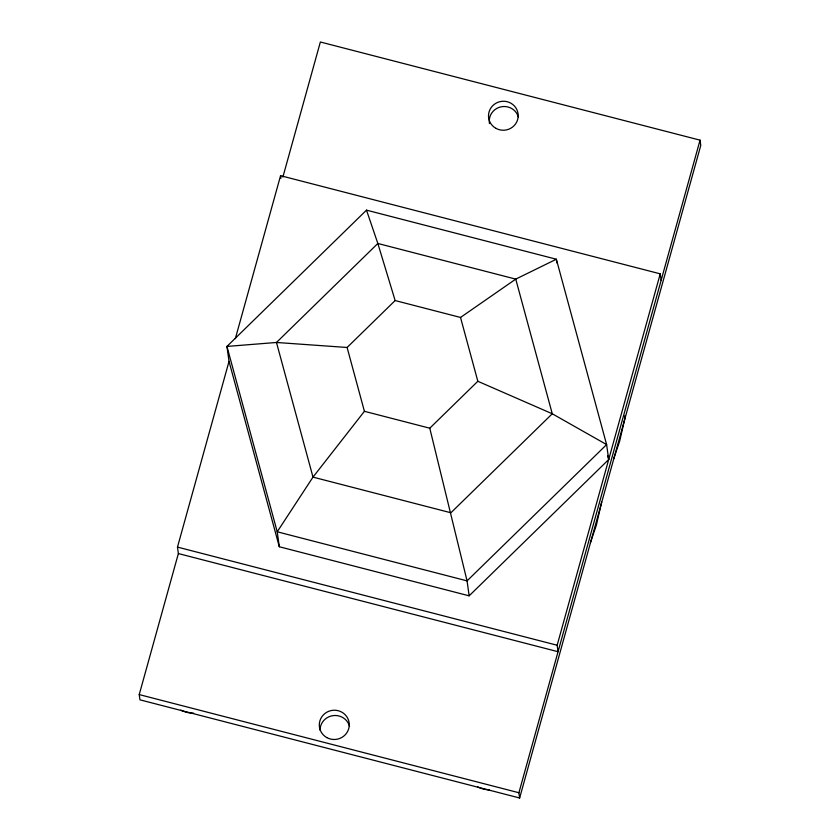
<?xml version="1.0" encoding="UTF-8"?>
<svg xmlns="http://www.w3.org/2000/svg" width="840" height="840" viewBox="0 0 840 840"><rect width="100%" height="100%" fill="white"/><g stroke="black" fill="none" stroke-linecap="round" stroke-linejoin="round"><path stroke-width="1.26" d="M601.671 501.974L596.369 525.178L590.3 542.934M282.87 177.103L320.366 42L700.046 140.165L700.77 145.415L519.635 798L139.954 699.836L139.23 694.586L178.374 553.56L177.482 547.092L229.026 361.389L226.947 346.427L366.503 210.147L556.343 259.224L606.617 444.591L608.696 459.543L469.14 595.833L279.3 546.746L229.026 361.389M235.337 338.646L280.57 175.686L660.24 273.84L661.143 280.308M178.374 553.56L558.054 651.714L557.151 645.246L660.24 273.84M519.635 798L518.899 792.74L700.046 140.165M613.589 459.05L619.647 441.294L624.96 418.079L624.655 415.905M556.857 262.962L556.343 259.224L515.75 279.121L460.519 317.447L395.147 300.552L347.099 347.477L364.413 411.306L312.994 477.12L277.221 531.793L279.3 546.746M364.413 411.306L429.776 428.201L477.834 381.276L460.519 317.447M347.099 347.477L276.476 342.468L226.947 346.427L277.221 531.793L467.061 580.871L606.617 444.591L552.269 413.774L477.834 381.276M177.482 547.092L557.151 645.246M139.23 694.586L518.899 792.74M366.503 210.147L377.843 243.474L395.147 300.552M607.667 455.763L608.696 459.543M429.776 428.201L467.061 580.871L469.14 595.833M280.57 175.686L280.928 178.269M320.019 730.159A15.005 14.637 -7.9 0 1 349.514 726.275M489.457 123.575A14.858 14.49 -7.9 0 1 500.923 106.859A14.858 14.49 -7.9 0 1 518.438 117.201M193.662 713.171A27.846 27.164 -7.9 0 1 180.81 710.147M489.31 789.904A27.846 27.164 -7.9 0 1 477.666 786.891M377.843 243.474L276.476 342.468L312.994 477.12L450.891 512.768L552.269 413.774L515.75 279.121L377.843 243.474M495.894 128.331A14.858 14.49 -7.9 0 0 518.207 115.7A14.858 14.49 -7.9 0 0 495.978 103.215A14.858 14.49 -7.9 0 0 495.894 128.331M326.75 737.562A15.005 14.637 -7.9 0 0 349.282 724.804A15.005 14.637 -7.9 0 0 326.834 712.204A15.005 14.637 -7.9 0 0 326.75 737.562"/></g></svg>
